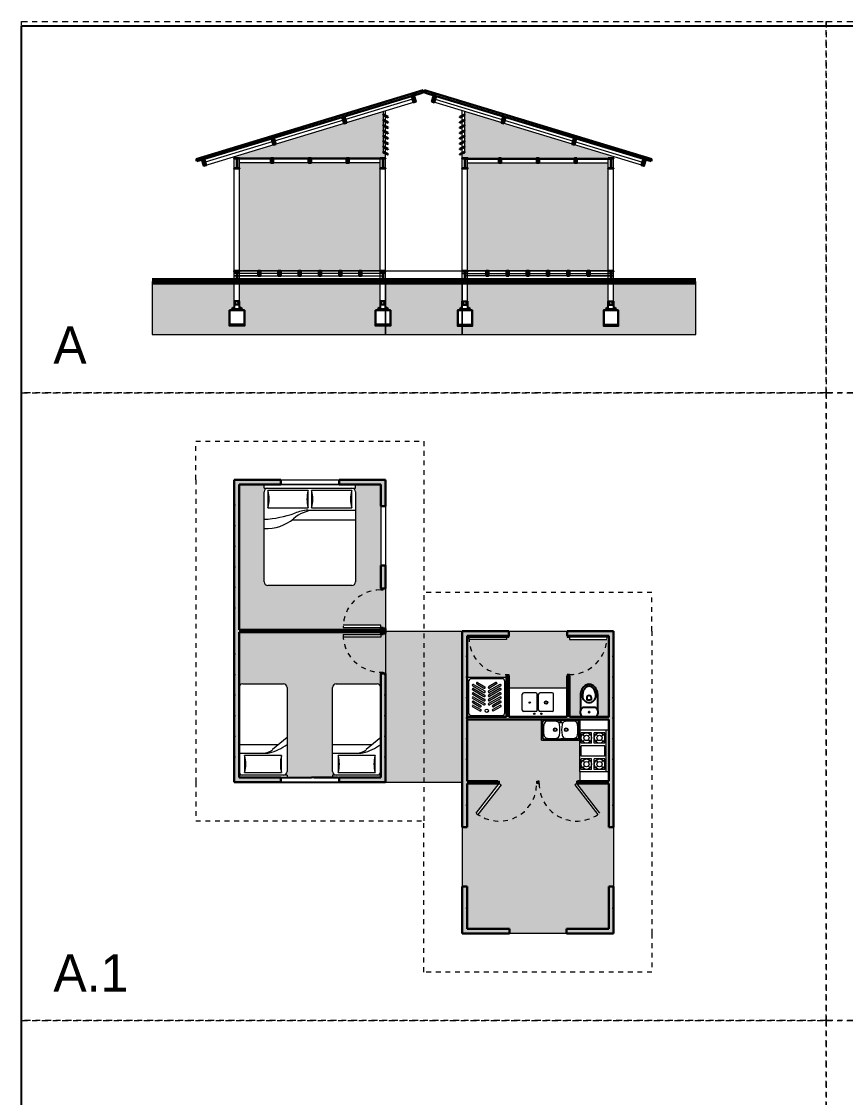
# Model space of a CAD drawing. Header units: millimetres. Extents: x 0 to 77.1, y -22.3 to 58.9.
# Drawn here: x 0.04 to 17.21, y 36.46 to 58.86 of the extents above; entities that cross this region are included whole.
import ezdxf

# ---------------------------------------------------------------- set-up
doc = ezdxf.new("R2010")
doc.units = ezdxf.units.MM
for name, pattern in [('CENTER', [50, 31.25, -6.25, 6.25, -6.25]), ('DASHDOT', [1, 0.5, -0.25, 0, -0.25]), ('HIDDEN4', [2.34375, 1.5625, -0.78125])]:
    doc.linetypes.add(name, pattern=pattern)
doc.layers.add('0 1 Sombreado', color=7, linetype='Continuous', lineweight=5, true_color=0xd6d6d6)
for name, color, linetype, lineweight in [('0.1normal', 7, 'Continuous', 15), ('01 Moviliario', 251, 'Continuous', 15), ('01 TERRENO', 7, 'Continuous', 140), ('01gorda', 7, 'Continuous', 30), ('01gris', 252, 'Continuous', 9), ('BIB', 7, 'Continuous', 9)]:
    doc.layers.add(name, color=color, linetype=linetype, lineweight=lineweight)

# ---------------------------------------------------------------- blocks, each defined once
blk = doc.blocks.new('SAPLS515')
for p, q in [((-0.628, 0.621), (-0.412, 0.496)), ((-0.565, 0.63), (-0.427, 0.55)), ((-0.55, 0.656), (-0.412, 0.576)), ((-0.2, 0.656), (-0.338, 0.576)), ((-0.122, 0.621), (-0.338, 0.496)), ((-0.185, 0.63), (-0.323, 0.55)), ((-0.643, 0.595), (-0.427, 0.47)), ((-0.643, 0.515), (-0.427, 0.39)), ((-0.643, 0.435), (-0.427, 0.31)), ((-0.628, 0.541), (-0.412, 0.416)), ((-0.628, 0.461), (-0.412, 0.336)), ((-0.122, 0.541), (-0.338, 0.416)), ((-0.122, 0.461), (-0.338, 0.336)), ((-0.107, 0.595), (-0.323, 0.47)), ((-0.107, 0.515), (-0.323, 0.39)), ((-0.107, 0.435), (-0.323, 0.31)), ((-0.643, 0.355), (-0.427, 0.23)), ((-0.643, 0.275), (-0.505, 0.195)), ((-0.628, 0.381), (-0.412, 0.256)), ((-0.628, 0.301), (-0.49, 0.221)), ((-0.628, 0.221), (-0.49, 0.141)), ((-0.122, 0.381), (-0.338, 0.256)), ((-0.107, 0.355), (-0.323, 0.23)), ((-0.122, 0.301), (-0.26, 0.221)), ((-0.122, 0.221), (-0.26, 0.141)), ((-0.107, 0.275), (-0.245, 0.195)), ((-0.643, 0.195), (-0.505, 0.115)), ((-0.107, 0.195), (-0.245, 0.115))]:
    blk.add_line(p, q)
blk.add_lwpolyline([(0, 0.76), (0, 0), (-0.75, 0), (-0.75, 0.76), (0, 0.76)], close=True)
blk.add_lwpolyline([(-0.03, 0.68, 0.414214), (-0.08, 0.73), (-0.67, 0.73, 0.414214), (-0.72, 0.68), (-0.72, 0.08, 0.414214), (-0.67, 0.03), (-0.08, 0.03, 0.414214), (-0.03, 0.08)], format="xyb", close=True)
blk.add_circle((-0.375, 0.118), 0.0325)
for centre, start, end in [((-0.636, 0.608), 60, 240), ((-0.558, 0.643), 60, 240), ((-0.192, 0.643), 300, 120), ((-0.114, 0.608), 300, 120), ((-0.636, 0.528), 60, 240), ((-0.636, 0.448), 60, 240), ((-0.419, 0.563), 240, 60), ((-0.419, 0.483), 240, 60), ((-0.419, 0.403), 240, 60), ((-0.331, 0.563), 120, 300), ((-0.331, 0.483), 120, 300), ((-0.331, 0.403), 120, 300), ((-0.114, 0.528), 300, 120), ((-0.114, 0.448), 300, 120), ((-0.636, 0.368), 60, 240), ((-0.636, 0.288), 60, 240), ((-0.636, 0.208), 60, 240), ((-0.497, 0.208), 240, 60), ((-0.419, 0.323), 240, 60), ((-0.419, 0.243), 240, 60), ((-0.331, 0.323), 120, 300), ((-0.331, 0.243), 120, 300), ((-0.253, 0.208), 120, 300), ((-0.114, 0.368), 300, 120), ((-0.114, 0.288), 300, 120), ((-0.114, 0.208), 300, 120), ((-0.497, 0.128), 240, 60), ((-0.253, 0.128), 120, 300)]:
    blk.add_arc(centre, 0.015, start, end)
blk = doc.blocks.new('MHPLS011')
at = {"linetype": 'ByBlock'}
for p, q in [((-1.95, 0.076), (-1.95, 0.924)), ((-1.874, 1), (-0.127, 1)), ((-0.835, 1), (-0.58, 0.697)), ((-0.051, 1), (-0.051, 0)), ((-0.051, 1), (0, 1)), ((0, 1), (0, 0)), ((-0.686, 0), (-0.686, 0.822)), ((-0.457, 0.886), (-0.457, 0.114)), ((-0.102, 0.886), (-0.457, 0.886)), ((-0.102, 0.114), (-0.102, 0.886)), ((-0.508, 0), (-0.508, 0.561)), ((-0.127, 0), (-1.874, 0)), ((-0.457, 0.114), (-0.102, 0.114)), ((-0.051, 0), (0, 0))]:
    blk.add_line(p, q, dxfattribs=at)
for centre, radius, start, end in [((-1.874, 0.924), 0.0762, 90, 180), ((-1.522, 0.392), 1.034, 13.3928, 36.0202), ((-0.127, 0.924), 0.0762, 0, 90), ((-0.813, 0.501), 0.305, 0, 40.1059), ((-0.279, 1.495), 0.635, 253.7398, 286.2602), ((-0.813, 0.561), 0.305, 0, 13.3928), ((-1.874, 0.076), 0.0762, 180, 270), ((-0.279, -0.495), 0.635, 73.7398, 106.2602), ((-0.127, 0.076), 0.0762, 270, 0)]:
    blk.add_arc(centre, radius, start, end, dxfattribs=at)
blk = doc.blocks.new('MHPLS012')
at = {"linetype": 'ByBlock'}
for p, q in [((-2.024, 0.95), (-0.152, 0.95)), ((-0.076, 0.95), (-0.076, -0.95)), ((-0.076, 0.95), (0, 0.95)), ((0, 0.95), (0, -0.95)), ((-2.1, -0.874), (-2.1, 0.874)), ((-0.483, 0.874), (-0.483, 0.036)), ((-0.127, 0.874), (-0.483, 0.874)), ((-0.127, 0.036), (-0.127, 0.874)), ((-0.737, 0.366), (-0.737, -0.95)), ((-0.533, 0.041), (-0.533, -0.95)), ((-0.483, 0.036), (-0.127, 0.036)), ((-0.483, -0.036), (-0.483, -0.874)), ((-0.127, -0.036), (-0.483, -0.036)), ((-0.127, -0.874), (-0.127, -0.036)), ((-0.483, -0.874), (-0.127, -0.874)), ((-0.152, -0.95), (-2.024, -0.95)), ((-0.076, -0.95), (0, -0.95))]:
    blk.add_line(p, q, dxfattribs=at)
for centre, radius, start, end in [((-2.024, 0.874), 0.0762, 90, 180), ((-0.019, 0.912), 0.898, 177.5673, 219.5461), ((1.615, 1.088), 2.343, 183.3665, 199.2534), ((-0.152, 0.874), 0.0762, 0, 90), ((-0.305, 1.483), 0.635, 253.7398, 286.2602), ((-1.227, -0.125), 0.694, 3.1663, 42.0658), ((-1.458, -0.029), 0.927, 4.2918, 21.7676), ((-0.305, -0.574), 0.635, 73.7398, 106.2602), ((-0.305, 0.574), 0.635, 253.7398, 286.2602), ((-2.024, -0.874), 0.0762, 180, 270), ((-0.305, -1.483), 0.635, 73.7398, 106.2602), ((-0.152, -0.874), 0.0762, 270, 0)]:
    blk.add_arc(centre, radius, start, end, dxfattribs=at)
blk = doc.blocks.new('50M10VO')
at = {"linetype": 'CENTER'}
for p, q in [((-14, 0), (14, 0)), ((0, -14), (0, 13))]:
    blk.add_line(p, q, dxfattribs=at)
blk.add_lwpolyline([(0, 10), (-8, 5), (-8, -5), (0, -10), (8, -5), (8, 5)], close=True)
for radius in [10.6, 9.8, 8.49, 5, 4.03]:
    blk.add_circle((0, 0), radius)
blk = doc.blocks.new('Muko02pl')
at = {"color": 0, "linetype": 'ByBlock'}
for p, q in [((0.436, 0), (-0.436, 0)), ((-0.436, 0), (-0.436, -0.6)), ((0.436, 0), (0.436, -0.6)), ((0.436, -0.055), (-0.436, -0.055)), ((-0.164, -0.082), (-0.382, -0.082)), ((-0.382, -0.082), (-0.382, -0.3)), ((-0.35, -0.114), (-0.311, -0.152)), ((-0.196, -0.114), (-0.234, -0.152)), ((-0.164, -0.082), (-0.164, -0.3)), ((0.109, -0.082), (-0.109, -0.082)), ((-0.109, -0.082), (-0.109, -0.573)), ((0.109, -0.082), (0.109, -0.573)), ((0.164, -0.082), (0.164, -0.3)), ((0.382, -0.082), (0.164, -0.082)), ((0.196, -0.114), (0.234, -0.152)), ((0.35, -0.114), (0.311, -0.152)), ((0.382, -0.082), (0.382, -0.3)), ((-0.164, -0.3), (-0.382, -0.3)), ((-0.382, -0.355), (-0.382, -0.573)), ((-0.164, -0.355), (-0.382, -0.355)), ((-0.311, -0.229), (-0.35, -0.268)), ((-0.35, -0.386), (-0.311, -0.425)), ((-0.234, -0.229), (-0.196, -0.268)), ((-0.196, -0.386), (-0.234, -0.425)), ((-0.164, -0.355), (-0.164, -0.573)), ((0.382, -0.3), (0.164, -0.3)), ((0.164, -0.355), (0.164, -0.573)), ((0.382, -0.355), (0.164, -0.355)), ((0.234, -0.229), (0.196, -0.268)), ((0.196, -0.386), (0.234, -0.425)), ((0.311, -0.229), (0.35, -0.268)), ((0.35, -0.386), (0.311, -0.425)), ((0.382, -0.355), (0.382, -0.573)), ((0.436, -0.6), (-0.436, -0.6)), ((-0.164, -0.573), (-0.382, -0.573)), ((-0.311, -0.502), (-0.35, -0.541)), ((-0.234, -0.502), (-0.196, -0.541)), ((0.109, -0.573), (-0.109, -0.573)), ((0.382, -0.573), (0.164, -0.573)), ((0.234, -0.502), (0.196, -0.541)), ((0.311, -0.502), (0.35, -0.541))]:
    blk.add_line(p, q, dxfattribs=at)
for centre, radius in [((-0.273, -0.191), 0.109), ((-0.273, -0.191), 0.0545), ((0.273, -0.191), 0.109), ((0.273, -0.191), 0.0545), ((-0.273, -0.464), 0.109), ((-0.273, -0.464), 0.0545), ((0.273, -0.464), 0.109), ((0.273, -0.464), 0.0545)]:
    blk.add_circle(centre, radius, dxfattribs=at)
blk = doc.blocks.new('bacha1')
for p, q in [((712.049, 1579.851), (712.849, 1579.851)), ((712.049, 1579.416), (712.049, 1579.851)), ((712.066, 1579.634), (712.066, 1579.794)), ((712.076, 1579.634), (712.076, 1579.794)), ((712.106, 1579.834), (712.449, 1579.834)), ((712.106, 1579.824), (712.449, 1579.824)), ((712.792, 1579.834), (712.449, 1579.834)), ((712.792, 1579.824), (712.449, 1579.824)), ((712.822, 1579.634), (712.822, 1579.794)), ((712.832, 1579.634), (712.832, 1579.794)), ((712.849, 1579.851), (712.849, 1579.416)), ((712.066, 1579.634), (712.066, 1579.473)), ((712.076, 1579.634), (712.076, 1579.473)), ((712.822, 1579.634), (712.822, 1579.473)), ((712.832, 1579.634), (712.832, 1579.473)), ((712.049, 1579.416), (712.849, 1579.416)), ((712.106, 1579.443), (712.449, 1579.443)), ((712.106, 1579.433), (712.449, 1579.433)), ((712.792, 1579.443), (712.449, 1579.443)), ((712.792, 1579.433), (712.449, 1579.433))]:
    blk.add_line(p, q)
for centre, radius in [((712.449, 1579.792), 0.0175), ((712.335, 1579.634), 0.038), ((712.335, 1579.634), 0.0275), ((712.563, 1579.634), 0.038), ((712.563, 1579.634), 0.0275)]:
    blk.add_circle(centre, radius)
for centre, radius, start, end in [((712.106, 1579.794), 0.04, 90, 180), ((712.106, 1579.794), 0.03, 90, 180), ((712.174, 1579.736), 0.075, 97.2543, 171.3003), ((712.259, 1579.066), 0.75, 90, 97.2543), ((712.259, 1579.066), 0.75, 82.3964, 90), ((712.348, 1579.735), 0.075, 8.654, 82.3964), ((712.55, 1579.735), 0.075, 97.6036, 171.346), ((712.639, 1579.066), 0.75, 90, 97.6036), ((712.639, 1579.066), 0.75, 82.7457, 90), ((712.724, 1579.736), 0.075, 8.6997, 82.7457), ((712.792, 1579.794), 0.04, 0, 90), ((712.792, 1579.794), 0.03, 0, 90), ((712.841, 1579.634), 0.75, 171.3003, 188.6997), ((711.681, 1579.634), 0.75, 351.346, 8.654), ((713.217, 1579.634), 0.75, 171.346, 188.654), ((712.057, 1579.634), 0.75, 351.3003, 8.6997), ((712.106, 1579.473), 0.04, 180, 270), ((712.106, 1579.473), 0.03, 180, 270), ((712.174, 1579.532), 0.075, 188.6997, 262.7457), ((712.259, 1580.201), 0.75, 262.7457, 270), ((712.259, 1580.201), 0.75, 270, 277.6036), ((712.348, 1579.532), 0.075, 277.6036, 351.346), ((712.55, 1579.532), 0.075, 188.654, 262.3964), ((712.639, 1580.201), 0.75, 262.3964, 270), ((712.639, 1580.201), 0.75, 270, 277.2543), ((712.724, 1579.532), 0.075, 277.2543, 351.3003), ((712.792, 1579.473), 0.03, 270, 0), ((712.792, 1579.473), 0.04, 270, 0)]:
    blk.add_arc(centre, radius, start, end)
blk = doc.blocks.new('ISS-I-23')
for points in [[(-0.12, -0.195, 0.039865), (0.11, -0.196, 0.119667), (0.139, -0.189, 0.104889), (0.166, -0.167, 0.089081), (0.182, -0.136, 0.080417), (0.189, -0.098, 0.080417), (0.182, -0.06, 0.089081), (0.166, -0.029, 0.104889), (0.139, -0.007, 0.119667), (0.11, 0), (-0.11, 0, 0.119667), (-0.139, -0.007, 0.104889), (-0.166, -0.029, 0.089081), (-0.182, -0.06, 0.080417), (-0.189, -0.098, 0.080417), (-0.182, -0.136, 0.089081), (-0.166, -0.167, 0.104889), (-0.139, -0.189, 0.119667), (-0.11, -0.196)], [(-0.18, -0.143), (-0.18, -0.437, 0.00435), (-0.18, -0.442, 0.076078), (-0.166, -0.536, 0.08622), (-0.127, -0.61, 0.105939), (-0.066, -0.663, 0.125873), (0, -0.68, 0.125873), (0.066, -0.663, 0.105939), (0.127, -0.61, 0.08622), (0.166, -0.536, 0.076078), (0.18, -0.442, 0.00435), (0.18, -0.437), (0.18, -0.143)], [(0.14, -0.437, 0.10073), (0.129, -0.385, 0.099391), (0.099, -0.341, 0.097553), (0.054, -0.311, 0.096293), (0, -0.301, 0.096293), (-0.054, -0.311, 0.097553), (-0.099, -0.341, 0.099391), (-0.129, -0.385, 0.10073), (-0.14, -0.437, 0.10073)], [(-0.14, -0.437, 0.00435), (-0.14, -0.442, 0.076078), (-0.128, -0.524, 0.08622), (-0.095, -0.586, 0.105939), (-0.047, -0.628, 0.125873), (0, -0.64, 0.125873)], [(0, -0.64, 0.125873), (0.047, -0.628, 0.105939), (0.095, -0.586, 0.08622), (0.128, -0.524, 0.076078), (0.14, -0.442, 0.00435), (0.14, -0.437, 0.00435)]]:
    blk.add_lwpolyline(points, format="xyb")
blk.add_lwpolyline([(0.05, -0.396), (0.05, -0.363, 0.131931), (-0.05, -0.363), (-0.05, -0.396, 1)], format="xyb", close=True)
blk.add_circle((0, -0.1), 0.0127)

msp = doc.modelspace()

# ---------------------------------------------------------------- hatches: boundary and pattern name
at = {"layer": '0 1 Sombreado', "true_color": 0xebebeb}
h = msp.add_hatch(color=7, dxfattribs=at)
h.dxf.hatch_style = 1
h.paths.add_polyline_path([(7.577, 56.985), (7.577, 56.134), (7.625, 56.111), (7.625, 56.017), (4.475, 56.017), (4.475, 56.046)])
h = msp.add_hatch(color=7, dxfattribs=at)
h.dxf.hatch_style = 1
h.paths.add_polyline_path([(9.274, 56.985), (9.274, 56.134), (9.225, 56.111), (9.225, 56.017), (12.375, 56.017), (12.375, 56.046)])
h = msp.add_hatch(color=7, dxfattribs=at)
h.dxf.hatch_style = 1
h.paths.add_polyline_path([(4.584, 55.917), (7.517, 55.917), (7.517, 53.667), (4.584, 53.667)])
h = msp.add_hatch(color=7, dxfattribs=at)
h.dxf.hatch_style = 1
h.paths.add_polyline_path([(12.267, 55.917), (9.334, 55.917), (9.334, 53.667), (12.267, 53.667)])
at = {"layer": '0 1 Sombreado', "true_color": 0x939598}
h = msp.add_hatch(color=252, dxfattribs=at)
h.dxf.hatch_style = 1
h.paths.add_polyline_path([(7.414, 52.853), (7.46, 52.853), (7.466, 52.862), (7.466, 52.887), (7.517, 52.922), (7.517, 53.038), (7.517, 53.448), (4.584, 53.448), (4.584, 52.922), (4.635, 52.887), (4.635, 52.862), (4.641, 52.853), (4.687, 52.853), (4.687, 52.524), (4.373, 52.524), (4.373, 52.853), (4.419, 52.853), (4.425, 52.862), (4.425, 52.887), (4.475, 52.922), (4.475, 53.038), (4.475, 53.448), (2.763, 53.448), (2.763, 52.345), (7.625, 52.345), (7.625, 52.524), (7.414, 52.524)])
at = {"layer": '0 1 Sombreado', "true_color": 0x58ba48}
h = msp.add_hatch(color=85, dxfattribs=at)
h.dxf.hatch_style = 1
h.paths.add_polyline_path([(9.175, 52.862), (9.175, 52.887), (9.225, 52.922), (9.225, 53.448), (7.625, 53.448), (7.625, 52.922), (7.676, 52.887), (7.676, 52.862), (7.682, 52.853), (7.728, 52.853), (7.728, 52.524), (7.625, 52.524), (7.625, 52.345), (9.225, 52.345), (9.225, 52.524), (9.123, 52.524), (9.123, 52.853), (9.169, 52.853)])
at = {"layer": '0 1 Sombreado', "true_color": 0x939598}
h = msp.add_hatch(color=252, dxfattribs=at)
h.dxf.hatch_style = 1
h.paths.add_polyline_path([(14.088, 53.448), (12.375, 53.448), (12.375, 52.922), (12.426, 52.887), (12.426, 52.862), (12.432, 52.853), (12.471, 52.853), (12.478, 52.853), (12.478, 52.524), (12.164, 52.524), (12.164, 52.853), (12.21, 52.853), (12.216, 52.862), (12.216, 52.887), (12.267, 52.922), (12.267, 53.038), (12.267, 53.448), (9.334, 53.448), (9.334, 52.922), (9.385, 52.887), (9.385, 52.862), (9.391, 52.853), (9.43, 52.853), (9.437, 52.853), (9.437, 52.524), (9.225, 52.524), (9.225, 52.345), (14.088, 52.345)])
h = msp.add_hatch(color=252, dxfattribs=at)
h.dxf.hatch_style = 1
h.paths.add_polyline_path([(6.658, 43.12), (7.525, 43.12), (7.525, 45.288), (7.625, 45.288), (7.625, 43.02), (6.658, 43.02)])
h.paths.add_polyline_path([(4.575, 49.22), (5.443, 49.22), (5.443, 49.32), (4.575, 49.32), (4.475, 49.32), (4.475, 43.02), (5.443, 43.02), (5.443, 43.12), (4.575, 43.12), (4.575, 46.145), (7.525, 46.145), (7.525, 46.195), (6.658, 46.195), (4.575, 46.195)])
h = msp.add_hatch(color=252, dxfattribs=at)
h.dxf.hatch_style = 1
h.paths.add_polyline_path([(7.525, 48.767), (7.625, 48.767), (7.625, 49.32), (6.658, 49.32), (6.658, 49.32), (6.658, 49.292), (6.658, 49.22), (7.525, 49.22)])
h.paths.add_polyline_path([(7.625, 47.531), (7.525, 47.531), (7.525, 47.053), (7.625, 47.053)])
at = {"layer": '0 1 Sombreado', "true_color": 0xebebeb}
h = msp.add_hatch(color=7, dxfattribs=at)
h.dxf.hatch_style = 1
h.paths.add_polyline_path([(7.525, 47.028), (7.525, 47.053), (7.525, 49.22), (7, 49.22), (7, 49.144), (6.924, 49.144, -0.414214), (7, 49.068), (7, 47.197, -0.414214), (6.924, 47.12), (5.177, 47.12, -0.414214), (5.1, 47.197), (5.1, 49.068, -0.414214), (5.177, 49.144), (5.1, 49.144), (5.1, 49.22), (4.575, 49.22), (4.575, 46.195), (7.525, 46.195), (7.525, 46.22), (7.525, 46.245), (6.743, 46.245, -0.414214)])
h = msp.add_hatch(color=7, dxfattribs=at)
h.dxf.hatch_style = 1
h.paths.add_polyline_path([(7.625, 47.053), (7.575, 47.053), (7.575, 47.028), (7.525, 47.028, 0.395599), (6.745, 46.295), (7.525, 46.295), (7.525, 46.245), (7.575, 46.245), (7.575, 46.22), (7.625, 46.22)])
at = {"layer": '0 1 Sombreado', "true_color": 0x58ba48}
h = msp.add_hatch(color=85, dxfattribs=at)
h.dxf.hatch_style = 1
h.paths.add_polyline_path([(8.425, 46.17), (7.625, 46.17), (7.625, 45.288), (7.625, 43.12), (7.625, 43.02), (8.425, 43.02)])
h = msp.add_hatch(color=85, dxfattribs=at)
h.dxf.hatch_style = 1
h.paths.add_polyline_path([(9.225, 46.17), (8.425, 46.17), (8.425, 43.02), (9.225, 43.02)])
at = {"layer": '0 1 Sombreado', "true_color": 0x939598}
h = msp.add_hatch(color=252, dxfattribs=at)
h.dxf.hatch_style = 1
h.paths.add_polyline_path([(12.375, 46.17), (11.408, 46.17), (11.408, 46.07), (11.458, 46.07), (12.275, 46.07), (12.275, 44.381), (11.741, 44.381), (11.458, 44.381), (11.458, 45.238), (11.408, 45.238), (11.408, 44.381), (10.193, 44.381), (10.193, 45.238), (10.143, 45.238), (10.143, 44.381), (9.325, 44.381), (9.325, 46.07), (10.193, 46.07), (10.193, 46.17), (9.225, 46.17), (9.225, 42.088), (9.325, 42.088), (9.325, 42.138), (9.325, 42.97), (9.325, 42.995), (9.968, 42.995), (9.968, 43.045), (9.325, 43.045), (9.325, 44.331), (12.275, 44.331), (12.275, 43.07), (12.275, 43.045), (11.683, 43.045), (11.633, 43.045), (11.633, 42.995), (12.275, 42.995), (12.275, 42.088), (12.375, 42.088), (12.375, 42.138), (12.375, 42.97)])
at = {"layer": '0 1 Sombreado', "true_color": 0xebebeb}
h = msp.add_hatch(color=7, dxfattribs=at)
h.dxf.hatch_style = 1
h.paths.add_polyline_path([(12.238, 45.995), (11.458, 45.995), (11.458, 46.045), (11.408, 46.045), (11.408, 46.07), (11.408, 46.17), (10.193, 46.17), (10.193, 46.07), (10.193, 46.045), (10.143, 46.045), (10.143, 45.995), (9.363, 45.995, 0.395599), (10.143, 45.263), (10.193, 45.263), (10.193, 45.238), (10.193, 44.981), (11.408, 44.981), (11.408, 45.238), (11.408, 45.263), (11.458, 45.263, 0.395599)])
h = msp.add_hatch(color=7, dxfattribs=at)
h.dxf.hatch_style = 1
h.paths.add_polyline_path([(7.525, 45.288), (7.525, 45.313, -0.414214), (6.743, 46.095), (7.525, 46.095), (7.525, 46.12), (7.525, 46.145), (4.575, 46.145), (4.575, 44.994, -0.414214), (4.652, 45.07), (5.499, 45.07, -0.414214), (5.575, 44.994), (5.575, 43.247, -0.414214), (5.499, 43.171), (5.575, 43.171), (5.575, 43.12), (6.525, 43.12), (6.525, 43.171), (6.602, 43.171, -0.414214), (6.525, 43.247), (6.525, 44.994, -0.414214), (6.602, 45.07), (7.449, 45.07, -0.414214), (7.525, 44.994)])
h = msp.add_hatch(color=7, dxfattribs=at)
h.dxf.hatch_style = 1
h.paths.add_polyline_path([(7.625, 46.12), (7.575, 46.12), (7.575, 46.095), (7.525, 46.095), (7.525, 46.045), (6.745, 46.045, 0.395599), (7.525, 45.313), (7.575, 45.313), (7.575, 45.288), (7.625, 45.288)])
h = msp.add_hatch(color=7, dxfattribs=at)
h.dxf.hatch_style = 1
h.paths.add_polyline_path([(9.361, 46.045), (10.143, 46.045), (10.143, 46.07), (9.325, 46.07), (9.325, 45.21), (10.143, 45.21), (10.143, 45.238), (10.143, 45.263, -0.414214)])
h = msp.add_hatch(color=7, dxfattribs=at)
h.dxf.hatch_style = 1
h.paths.add_polyline_path([(12.275, 46.07), (11.458, 46.07), (11.458, 46.045), (12.24, 46.045, -0.414214), (11.458, 45.263), (11.458, 45.238), (11.458, 44.381), (11.757, 44.381, -0.119667), (11.727, 44.388, -0.104889), (11.701, 44.41, -0.089081), (11.684, 44.441, -0.080417), (11.678, 44.479, -0.094775), (11.687, 44.524), (11.687, 44.818, -0.00435), (11.686, 44.823, -0.076078), (11.701, 44.917, -0.08622), (11.739, 44.991, -0.105939), (11.8, 45.044, -0.125873), (11.867, 45.061, -0.125873), (11.933, 45.044, -0.105939), (11.994, 44.991, -0.08622), (12.032, 44.917, -0.080454), (12.047, 44.818), (12.047, 44.524, -0.094778), (12.055, 44.479, -0.080417), (12.049, 44.441, -0.089081), (12.032, 44.41, -0.104889), (12.006, 44.388, -0.119667), (11.977, 44.381), (12.275, 44.381)])
h = msp.add_hatch(color=7, dxfattribs=at)
h.dxf.hatch_style = 1
h.paths.add_polyline_path([(11.675, 43.896), (10.875, 43.896), (10.875, 44.331), (9.325, 44.331), (9.325, 43.07), (9.325, 43.045), (9.968, 43.045), (9.993, 43.045), (9.993, 42.995), (10.033, 42.965), (9.552, 42.349, 0.60283), (10.775, 42.995), (10.775, 43.045), (10.8, 43.045), (10.825, 43.045), (10.825, 42.995, 0.60283), (12.049, 42.349), (11.568, 42.965), (11.608, 42.995), (11.608, 43.045), (11.633, 43.045), (11.675, 43.045), (11.675, 43.235)])
h = msp.add_hatch(color=7, dxfattribs=at)
h.dxf.hatch_style = 1
h.paths.add_polyline_path([(12.375, 42.088), (12.275, 42.088), (12.275, 42.138), (12.275, 42.995), (11.633, 42.995), (11.633, 42.995), (11.608, 42.995), (12.089, 42.379, -0.624849), (10.825, 42.995), (10.8, 42.995), (10.775, 42.995, -0.624849), (9.512, 42.379), (9.993, 42.995), (9.968, 42.995), (9.325, 42.995), (9.325, 42.088), (9.225, 42.088), (9.225, 40.852), (9.325, 40.852), (9.325, 40.802), (9.325, 39.97), (10.208, 39.97), (10.208, 39.87), (11.393, 39.87), (11.393, 39.97), (12.275, 39.97), (12.275, 40.852), (12.375, 40.852)])
at = {"layer": '0 1 Sombreado', "true_color": 0x939598}
h = msp.add_hatch(color=252, dxfattribs=at)
h.dxf.hatch_style = 1
h.paths.add_polyline_path([(10.208, 39.97), (9.325, 39.97), (9.325, 40.852), (9.225, 40.852), (9.225, 40.802), (9.225, 39.87), (10.208, 39.87)])
h = msp.add_hatch(color=252, dxfattribs=at)
h.dxf.hatch_style = 1
h.paths.add_polyline_path([(12.375, 40.852), (12.275, 40.852), (12.275, 39.97), (11.393, 39.97), (11.393, 39.87), (12.375, 39.87)])

# ---------------------------------------------------------------- linework, layer by layer
for p, q in [((4.584, 53.448), (4.475, 53.448)), ((12.267, 53.448), (12.375, 53.448)), ((4.475, 52.922), (4.425, 52.887)), ((4.425, 52.887), (4.425, 52.862)), ((4.584, 52.872), (4.425, 52.872)), ((4.425, 52.872), (4.635, 52.872)), ((4.475, 53.038), (4.475, 52.872)), ((4.584, 53.038), (4.475, 53.038)), ((4.584, 52.963), (4.475, 52.963)), ((4.584, 52.872), (4.584, 53.038)), ((4.585, 52.922), (4.635, 52.887)), ((4.635, 52.887), (4.635, 52.862)), ((7.517, 52.922), (7.466, 52.887)), ((7.466, 52.887), (7.466, 52.862)), ((7.625, 52.872), (7.466, 52.872)), ((7.466, 52.872), (7.676, 52.872)), ((7.517, 53.038), (7.517, 52.872)), ((7.625, 53.038), (7.517, 53.038)), ((7.625, 52.963), (7.517, 52.963)), ((7.625, 52.872), (7.625, 53.038)), ((7.626, 52.922), (7.676, 52.887)), ((7.676, 52.887), (7.676, 52.862)), ((9.225, 52.922), (9.175, 52.887)), ((9.175, 52.887), (9.175, 52.862)), ((9.385, 52.872), (9.175, 52.872)), ((9.225, 52.872), (9.225, 53.038)), ((9.225, 53.038), (9.334, 53.038)), ((9.225, 52.963), (9.334, 52.963)), ((9.225, 52.872), (9.385, 52.872)), ((9.334, 53.038), (9.334, 52.872)), ((9.334, 52.922), (9.385, 52.887)), ((9.385, 52.887), (9.385, 52.862)), ((12.266, 52.922), (12.216, 52.887)), ((12.216, 52.887), (12.216, 52.862)), ((12.426, 52.872), (12.216, 52.872)), ((12.267, 52.872), (12.267, 53.038)), ((12.267, 53.038), (12.375, 53.038)), ((12.267, 52.963), (12.375, 52.963)), ((12.267, 52.872), (12.426, 52.872)), ((12.375, 53.038), (12.375, 52.872)), ((12.375, 52.922), (12.426, 52.887)), ((12.426, 52.887), (12.426, 52.862)), ((4.419, 52.853), (4.38, 52.853)), ((4.38, 52.853), (4.68, 52.853)), ((4.425, 52.862), (4.419, 52.853)), ((4.425, 52.867), (4.635, 52.867)), ((4.425, 52.862), (4.635, 52.862)), ((4.425, 52.853), (4.635, 52.853)), ((4.635, 52.862), (4.641, 52.853)), ((7.46, 52.853), (7.421, 52.853)), ((7.421, 52.853), (7.721, 52.853)), ((7.466, 52.862), (7.46, 52.853)), ((7.466, 52.867), (7.676, 52.867)), ((7.466, 52.862), (7.676, 52.862)), ((7.466, 52.853), (7.676, 52.853)), ((7.676, 52.862), (7.682, 52.853)), ((9.43, 52.853), (9.13, 52.853)), ((9.175, 52.862), (9.169, 52.853)), ((9.385, 52.867), (9.175, 52.867)), ((9.385, 52.862), (9.175, 52.862)), ((9.385, 52.853), (9.175, 52.853)), ((9.385, 52.862), (9.391, 52.853)), ((9.391, 52.853), (9.43, 52.853)), ((12.471, 52.853), (12.171, 52.853)), ((12.216, 52.862), (12.21, 52.853)), ((12.426, 52.867), (12.216, 52.867)), ((12.426, 52.862), (12.216, 52.862)), ((12.426, 52.853), (12.216, 52.853)), ((12.426, 52.862), (12.432, 52.853)), ((12.432, 52.853), (12.471, 52.853)), ((4.373, 52.55), (4.38, 52.55)), ((4.687, 52.55), (4.373, 52.55)), ((4.687, 52.524), (4.373, 52.524)), ((4.68, 52.55), (4.687, 52.55)), ((7.414, 52.55), (7.421, 52.55)), ((7.728, 52.55), (7.414, 52.55)), ((7.728, 52.524), (7.414, 52.524)), ((7.721, 52.55), (7.728, 52.55)), ((9.13, 52.55), (9.123, 52.55)), ((9.123, 52.55), (9.436, 52.55)), ((9.123, 52.524), (9.436, 52.524)), ((9.436, 52.55), (9.43, 52.55)), ((12.171, 52.55), (12.164, 52.55)), ((12.164, 52.55), (12.478, 52.55)), ((12.164, 52.524), (12.478, 52.524)), ((12.478, 52.55), (12.471, 52.55)), ((6.658, 49.32), (6.658, 49.32)), ((6.658, 49.32), (6.658, 49.292)), ((11.2, 44.381), (10.4, 44.381)), ((5.443, 43.12), (6.083, 43.12)), ((6.638, 43.12), (6.083, 43.12))]:
    msp.add_line(p, q)
at = {"ltscale": 0.3}
for p, q in [((4.687, 52.853), (4.373, 52.853)), ((4.68, 52.853), (4.687, 52.853)), ((7.728, 52.853), (7.414, 52.853)), ((7.721, 52.853), (7.728, 52.853)), ((9.13, 52.853), (9.123, 52.853)), ((9.123, 52.853), (9.437, 52.853)), ((12.171, 52.853), (12.164, 52.853)), ((12.164, 52.853), (12.478, 52.853))]:
    msp.add_line(p, q, dxfattribs=at)
at = {"color": 9}
msp.add_line((6.137, 43.119), (6.632, 43.119), dxfattribs=at)
for points in [[(0.043, 58.77), (77.091, 58.77), (77.091, 0.972), (0.043, 0.972)], [(4.38, 52.853), (4.68, 52.853), (4.68, 52.55), (4.38, 52.55)], [(7.421, 52.853), (7.721, 52.853), (7.721, 52.55), (7.421, 52.55)], [(9.43, 52.853), (9.13, 52.853), (9.13, 52.55), (9.43, 52.55)], [(12.471, 52.853), (12.171, 52.853), (12.171, 52.55), (12.471, 52.55)]]:
    msp.add_lwpolyline(points, close=True)
for points in [[(4.687, 52.853), (4.687, 52.524), (4.373, 52.524), (4.373, 52.853)], [(7.728, 52.853), (7.728, 52.524), (7.414, 52.524), (7.414, 52.853)], [(9.123, 52.853), (9.123, 52.524), (9.437, 52.524), (9.437, 52.853)], [(12.164, 52.853), (12.164, 52.524), (12.478, 52.524), (12.478, 52.853)], [(5.443, 49.321), (5.443, 49.32), (5.443, 49.32)], [(5.443, 49.292), (5.443, 49.32)], [(6.658, 49.32), (6.658, 49.32), (6.658, 49.321)], [(5.443, 43.049), (5.443, 43.02), (6.658, 43.02), (6.658, 43.049)], [(5.443, 43.019), (5.443, 43.02), (6.658, 43.02), (6.658, 43.019)]]:
    msp.add_lwpolyline(points)
at = {"layer": '0.1normal'}
for p, q in [((3.842, 55.855), (8.259, 57.192)), ((8.191, 57.243), (3.87, 55.935)), ((13.009, 55.855), (8.592, 57.192)), ((8.66, 57.243), (12.981, 55.935)), ((7.577, 56.985), (7.577, 56.134)), ((7.625, 52.872), (7.625, 57)), ((9.225, 52.872), (9.225, 57)), ((9.274, 56.985), (9.274, 56.134)), ((6.813, 56.754), (6.812, 56.754)), ((10.038, 56.754), (10.039, 56.754)), ((4.475, 52.872), (4.475, 56.046)), ((7.625, 56.017), (4.475, 56.017)), ((7.625, 56.017), (4.475, 56.017)), ((7.625, 56.017), (4.475, 56.017)), ((7.625, 56.017), (4.475, 56.017)), ((4.584, 52.872), (4.584, 56.017)), ((7.517, 52.872), (7.517, 56.017)), ((9.225, 56.017), (12.375, 56.017)), ((9.225, 56.017), (12.375, 56.017)), ((9.225, 56.017), (12.375, 56.017)), ((9.225, 56.017), (12.375, 56.017)), ((9.334, 52.872), (9.334, 56.017)), ((12.267, 52.872), (12.267, 56.017)), ((12.375, 52.872), (12.375, 56.046)), ((3.842, 55.855), (3.802, 55.987)), ((7.567, 55.993), (4.534, 55.993)), ((7.567, 55.993), (4.534, 55.993)), ((7.517, 55.917), (4.584, 55.917)), ((9.284, 55.993), (12.317, 55.993)), ((9.284, 55.993), (12.317, 55.993)), ((9.334, 55.917), (12.267, 55.917)), ((13.009, 55.855), (13.049, 55.987)), ((7.625, 53.667), (4.475, 53.667)), ((4.475, 53.667), (7.625, 53.667)), ((7.625, 53.617), (4.475, 53.617)), ((4.972, 53.567), (4.475, 53.567)), ((4.475, 53.567), (7.567, 53.567)), ((7.625, 53.667), (9.225, 53.667)), ((9.225, 53.667), (12.375, 53.667)), ((12.375, 53.667), (9.225, 53.667)), ((9.225, 53.617), (12.375, 53.617)), ((12.375, 53.567), (9.284, 53.567)), ((11.879, 53.567), (12.375, 53.567)), ((4.475, 53.46), (7.625, 53.46)), ((4.475, 53.448), (7.625, 53.448)), ((12.375, 53.46), (9.225, 53.46)), ((12.375, 53.448), (9.225, 53.448)), ((4.475, 53.038), (4.584, 53.038)), ((4.475, 53.038), (4.584, 53.038)), ((7.517, 53.038), (7.625, 53.038)), ((7.517, 53.038), (7.625, 53.038)), ((9.334, 53.038), (9.225, 53.038)), ((9.334, 53.038), (9.225, 53.038)), ((12.375, 53.038), (12.267, 53.038)), ((12.375, 53.038), (12.267, 53.038)), ((5.443, 49.32), (6.658, 49.321)), ((5.443, 49.22), (6.658, 49.22)), ((7.525, 48.767), (7.525, 47.531)), ((7.625, 48.767), (7.625, 47.531)), ((7.625, 47.053), (7.625, 45.288)), ((7.525, 46.245), (7.575, 46.245)), ((7.625, 46.17), (9.225, 46.17)), ((10.193, 46.17), (11.408, 46.17)), ((7.525, 46.095), (7.575, 46.095)), ((10.143, 46.045), (10.193, 46.045)), ((11.458, 46.045), (11.408, 46.045)), ((12.275, 44.381), (12.275, 46.07)), ((10.193, 44.381), (11.408, 44.381)), ((12.275, 43.07), (12.275, 44.331)), ((5.443, 43.12), (6.658, 43.12)), ((7.625, 43.02), (9.225, 43.02)), ((9.993, 42.995), (9.993, 43.045)), ((11.608, 42.995), (11.608, 43.045)), ((9.225, 42.088), (9.225, 40.852)), ((12.375, 42.088), (12.375, 40.852)), ((11.393, 39.87), (10.208, 39.87))]:
    msp.add_line(p, q, dxfattribs=at)
at = {"layer": '0.1normal', "color": 252, "linetype": 'DASHDOT', "ltscale": 0.25, "true_color": 0x939598}
for points in [[(16.808, 51.131), (0.043, 51.131), (0.043, 58.86), (16.808, 58.86)], [(34.372, 51.131), (16.808, 51.131), (16.808, 58.86), (34.372, 58.86)], [(16.808, 38.059), (0.043, 38.059), (0.043, 51.131), (16.808, 51.131)], [(34.372, 38.059), (16.808, 38.059), (16.808, 51.131), (34.372, 51.131)], [(16.808, 26.052), (0.043, 26.052), (0.043, 38.059), (16.808, 38.059)], [(34.372, 26.052), (16.808, 26.052), (16.808, 38.059), (34.372, 38.059)]]:
    msp.add_lwpolyline(points, close=True, dxfattribs=at)
at = {"layer": '0.1normal'}
for points in [[(7.625, 53.448), (2.763, 53.448), (2.763, 52.345), (7.625, 52.345)], [(7.625, 52.345), (9.225, 52.345), (9.225, 53.454), (7.625, 53.454)], [(14.088, 53.448), (9.225, 53.448), (9.225, 52.345), (14.088, 52.345)], [(5.443, 49.321), (6.658, 49.321), (6.658, 49.22), (5.443, 49.22)], [(7.525, 47.053), (7.525, 47.028), (7.575, 47.028), (7.575, 47.053)], [(7.525, 46.245), (7.525, 46.22), (7.575, 46.22), (7.575, 46.245)], [(7.525, 46.095), (7.525, 46.12), (7.575, 46.12), (7.575, 46.095)], [(10.143, 46.045), (10.143, 46.07), (10.193, 46.07), (10.193, 46.045)], [(11.458, 46.045), (11.458, 46.07), (11.408, 46.07), (11.408, 46.045)], [(7.525, 45.288), (7.525, 45.313), (7.575, 45.313), (7.575, 45.288)], [(10.143, 45.238), (10.143, 45.263), (10.193, 45.263), (10.193, 45.238)], [(11.458, 45.238), (11.458, 45.263), (11.408, 45.263), (11.408, 45.238)], [(9.993, 42.995), (9.968, 42.995), (9.968, 43.045), (9.993, 43.045)], [(10.8, 42.995), (10.775, 42.995), (10.775, 43.045), (10.8, 43.045)], [(10.8, 42.995), (10.825, 42.995), (10.825, 43.045), (10.8, 43.045)], [(11.608, 42.995), (11.633, 42.995), (11.633, 43.045), (11.608, 43.045)]]:
    msp.add_lwpolyline(points, close=True, dxfattribs=at)
for points in [[(6.743, 46.245), (7.525, 46.245)], [(7.525, 46.245), (7.525, 46.295), (6.745, 46.295)], [(6.743, 46.095), (7.525, 46.095)], [(7.525, 46.095), (7.525, 46.045), (6.745, 46.045)], [(9.361, 46.045), (10.143, 46.045)], [(10.143, 46.045), (10.143, 45.995), (9.363, 45.995)], [(11.458, 46.045), (11.458, 45.995), (12.238, 45.995)], [(12.24, 46.045), (11.458, 46.045)], [(9.512, 42.379), (9.993, 42.995)], [(9.993, 42.995), (10.033, 42.965), (9.552, 42.349)], [(11.608, 42.995), (11.568, 42.965), (12.049, 42.349)], [(12.089, 42.379), (11.608, 42.995)]]:
    msp.add_lwpolyline(points, dxfattribs=at)
at = {"layer": '0.1normal', "linetype": 'DASHDOT', "ltscale": 0.009}
for centre, start, end in [((7.525, 46.245), 90, 180), ((7.525, 46.095), 180, 270), ((10.143, 46.045), 180, 270), ((11.458, 46.045), 270, 0), ((9.993, 42.995), 232.0034, 360), ((11.608, 42.995), 180, 307.9966)]:
    msp.add_arc(centre, 0.782, start, end, dxfattribs=at)
at = {"layer": '0.1normal'}
for p in [(6.787, 56.746), (10.064, 56.746), (5.314, 56.3), (11.537, 56.3), (5.263, 56.017), (6.05, 56.017), (6.838, 56.017), (10.013, 56.017), (10.8, 56.017), (11.588, 56.017), (5.418, 49.22), (5.84, 49.22), (6.261, 49.22), (6.683, 49.22), (7.104, 49.22), (9.747, 46.07), (10.168, 46.07), (11.433, 46.07), (11.854, 46.07), (4.997, 43.12), (5.418, 43.12), (5.84, 43.12), (6.261, 43.12), (6.683, 43.12), (7.104, 43.12)]:
    msp.add_point(p, dxfattribs=at)
at = {"layer": '01 Moviliario'}
for p, q in [((11.408, 44.981), (10.193, 44.981)), ((10.475, 44.524), (10.475, 44.856)), ((10.755, 44.886), (10.505, 44.886)), ((10.785, 44.524), (10.785, 44.856)), ((10.815, 44.524), (10.815, 44.856)), ((11.095, 44.886), (10.845, 44.886)), ((11.125, 44.524), (11.125, 44.856)), ((10.755, 44.494), (10.505, 44.494)), ((11.095, 44.494), (10.845, 44.494)), ((11.675, 44.107), (11.675, 44.331)), ((12.275, 43.045), (12.275, 44.331)), ((11.675, 43.235), (11.675, 43.045))]:
    msp.add_line(p, q, dxfattribs=at)
for centre, radius in [((10.63, 44.681), 0.015), ((10.97, 44.681), 0.035), ((10.97, 44.681), 0.025), ((10.725, 44.447), 0.015), ((10.875, 44.447), 0.015)]:
    msp.add_circle(centre, radius, dxfattribs=at)
for centre, start, end in [((10.505, 44.856), 90, 180), ((10.755, 44.856), 0, 90), ((10.845, 44.856), 90, 180), ((11.095, 44.856), 0, 90), ((10.505, 44.524), 180, 270), ((10.755, 44.524), 270, 0), ((10.845, 44.524), 180, 270), ((11.095, 44.524), 270, 0)]:
    msp.add_arc(centre, 0.03, start, end, dxfattribs=at)
at = {"layer": '01 TERRENO'}
for p, q in [((4.475, 53.448), (2.763, 53.448)), ((12.375, 53.448), (4.475, 53.448)), ((14.088, 53.448), (12.375, 53.448))]:
    msp.add_line(p, q, dxfattribs=at)
at = {"layer": '01gorda'}
for p, q in [((3.679, 55.997), (8.412, 57.43)), ((3.693, 55.953), (8.328, 57.357)), ((8.219, 57.324), (8.328, 57.357)), ((8.328, 57.357), (8.425, 57.386)), ((8.425, 57.386), (8.412, 57.43)), ((8.425, 57.386), (8.439, 57.43)), ((8.523, 57.357), (8.425, 57.386)), ((13.171, 55.997), (8.439, 57.43)), ((13.158, 55.953), (8.523, 57.357)), ((8.632, 57.324), (8.523, 57.357)), ((8.171, 57.309), (8.259, 57.192)), ((8.219, 57.324), (8.211, 57.177)), ((8.68, 57.309), (8.592, 57.192)), ((8.632, 57.324), (8.64, 57.177)), ((6.723, 56.871), (6.81, 56.753)), ((6.771, 56.885), (6.763, 56.739)), ((10.128, 56.871), (10.04, 56.753)), ((10.08, 56.885), (10.088, 56.739)), ((5.251, 56.425), (5.338, 56.308)), ((5.298, 56.44), (5.29, 56.293)), ((11.6, 56.425), (11.513, 56.308)), ((11.553, 56.44), (11.56, 56.293)), ((5.288, 56.017), (5.238, 55.917)), ((5.238, 56.017), (5.288, 55.917)), ((6.075, 56.017), (6.025, 55.917)), ((6.025, 56.017), (6.075, 55.917)), ((6.863, 56.017), (6.813, 55.917)), ((6.813, 56.017), (6.863, 55.917)), ((9.988, 56.017), (10.038, 55.917)), ((10.038, 56.017), (9.988, 55.917)), ((10.775, 56.017), (10.825, 55.917)), ((10.825, 56.017), (10.775, 55.917)), ((11.563, 56.017), (11.613, 55.917)), ((11.613, 56.017), (11.563, 55.917)), ((3.679, 55.997), (3.693, 55.953)), ((3.693, 55.953), (3.679, 55.997)), ((3.802, 55.987), (3.89, 55.869)), ((3.85, 56.001), (3.842, 55.855)), ((13.049, 55.987), (12.961, 55.869)), ((13.001, 56.001), (13.009, 55.855)), ((13.171, 55.997), (13.158, 55.953)), ((13.158, 55.953), (13.171, 55.997)), ((5.022, 53.667), (4.972, 53.567)), ((4.972, 53.667), (5.022, 53.567)), ((5.443, 53.667), (5.393, 53.567)), ((5.393, 53.667), (5.443, 53.567)), ((5.865, 53.667), (5.815, 53.567)), ((5.815, 53.667), (5.865, 53.567)), ((6.286, 53.667), (6.236, 53.567)), ((6.236, 53.667), (6.286, 53.567)), ((6.708, 53.667), (6.658, 53.567)), ((6.658, 53.667), (6.708, 53.567)), ((7.129, 53.667), (7.079, 53.567)), ((7.079, 53.667), (7.129, 53.567)), ((9.722, 53.667), (9.772, 53.567)), ((9.772, 53.667), (9.722, 53.567)), ((10.143, 53.667), (10.193, 53.567)), ((10.193, 53.667), (10.143, 53.567)), ((10.565, 53.667), (10.615, 53.567)), ((10.615, 53.667), (10.565, 53.567)), ((10.986, 53.667), (11.036, 53.567)), ((11.036, 53.667), (10.986, 53.567)), ((11.408, 53.667), (11.458, 53.567)), ((11.458, 53.667), (11.408, 53.567)), ((11.829, 53.667), (11.879, 53.567)), ((11.879, 53.667), (11.829, 53.567)), ((4.475, 49.32), (4.475, 43.02)), ((4.475, 49.32), (5.443, 49.32)), ((4.575, 49.32), (5.443, 49.32)), ((5.443, 49.321), (5.443, 49.22)), ((6.658, 49.32), (7.625, 49.32)), ((6.658, 49.32), (7.625, 49.32)), ((6.658, 49.32), (6.658, 49.22)), ((7.625, 49.32), (7.625, 48.767)), ((4.475, 49.22), (4.475, 46.22)), ((4.475, 48.767), (4.475, 49.22)), ((5.443, 49.22), (4.575, 49.22)), ((4.575, 49.22), (4.575, 46.195)), ((4.575, 49.22), (5.443, 49.22)), ((7.525, 49.22), (6.658, 49.22)), ((6.658, 49.22), (7.525, 49.22)), ((7.525, 49.22), (7.525, 48.767)), ((7.625, 48.767), (7.525, 48.767)), ((7.525, 48.767), (7.625, 48.767)), ((7.525, 47.531), (7.525, 47.053)), ((7.625, 47.531), (7.525, 47.531)), ((7.625, 47.531), (7.625, 47.053)), ((7.625, 47.053), (7.525, 47.053)), ((6.658, 46.195), (7.525, 46.195)), ((7.539, 46.206), (7.611, 46.134)), ((7.539, 46.134), (7.611, 46.206)), ((9.225, 43.87), (9.225, 46.17)), ((9.225, 46.17), (9.225, 42.088)), ((9.225, 46.17), (9.225, 42.088)), ((9.225, 46.17), (10.193, 46.17)), ((10.193, 46.17), (10.193, 46.07)), ((11.408, 46.17), (12.375, 46.17)), ((11.408, 46.17), (11.408, 46.07)), ((12.375, 46.17), (12.375, 42.088)), ((4.475, 46.12), (4.475, 43.12)), ((4.475, 45.667), (4.475, 46.12)), ((4.575, 46.145), (4.575, 43.12)), ((7.104, 46.145), (7.104, 46.145)), ((9.325, 46.07), (9.325, 44.381)), ((9.325, 46.07), (9.325, 44.381)), ((9.325, 44.381), (9.325, 46.07)), ((9.325, 46.07), (10.193, 46.07)), ((11.408, 46.07), (12.275, 46.07)), ((12.275, 46.07), (12.275, 44.381)), ((12.375, 43.07), (12.375, 46.07)), ((7.525, 43.12), (7.525, 45.288)), ((7.625, 45.288), (7.525, 45.288)), ((7.625, 45.288), (7.625, 43.02)), ((7.625, 45.288), (7.625, 43.12)), ((10.143, 45.238), (10.143, 44.381)), ((10.193, 45.238), (10.143, 45.238)), ((10.193, 44.381), (10.193, 45.238)), ((11.408, 44.381), (11.408, 45.238)), ((11.458, 45.238), (11.408, 45.238)), ((11.458, 45.238), (11.458, 44.381)), ((11.741, 44.381), (12.275, 44.381)), ((9.325, 44.331), (9.325, 43.045)), ((9.325, 44.331), (9.325, 43.045)), ((9.325, 43.07), (9.325, 44.331)), ((11.854, 44.331), (11.854, 44.331)), ((12.275, 44.331), (12.275, 43.045)), ((9.325, 43.524), (9.325, 43.07)), ((12.375, 43.524), (12.375, 43.07)), ((4.475, 43.02), (5.443, 43.02)), ((4.575, 43.12), (5.443, 43.12)), ((5.443, 43.12), (5.443, 43.02)), ((6.658, 43.12), (7.525, 43.12)), ((6.658, 43.12), (6.658, 43.02)), ((6.658, 43.02), (7.625, 43.02)), ((9.325, 43.045), (9.968, 43.045)), ((9.968, 43.045), (9.968, 42.995)), ((11.683, 43.045), (11.633, 43.045)), ((11.633, 43.045), (11.633, 42.995)), ((11.683, 43.045), (12.275, 43.045)), ((9.325, 42.995), (9.325, 42.088)), ((9.325, 42.995), (9.325, 42.088)), ((9.325, 42.995), (9.968, 42.995)), ((9.325, 42.97), (9.325, 42.088)), ((9.325, 42.517), (9.325, 42.97)), ((11.633, 42.995), (12.275, 42.995)), ((11.854, 42.995), (11.854, 42.995)), ((12.275, 42.995), (12.275, 42.088)), ((12.375, 42.97), (12.375, 42.088)), ((12.375, 42.517), (12.375, 42.97)), ((9.225, 42.088), (9.225, 42.138)), ((9.325, 42.138), (9.325, 42.088)), ((12.275, 42.088), (12.275, 42.138)), ((12.375, 42.138), (12.375, 42.088)), ((9.325, 42.088), (9.225, 42.088)), ((12.375, 42.088), (12.275, 42.088)), ((9.225, 40.852), (9.225, 39.87)), ((9.225, 40.852), (9.225, 39.87)), ((9.225, 40.802), (9.225, 40.852)), ((9.225, 40.852), (9.325, 40.852)), ((9.325, 40.852), (9.325, 39.97)), ((9.325, 40.852), (9.325, 39.97)), ((9.325, 40.852), (9.325, 39.97)), ((9.325, 40.852), (9.325, 40.802)), ((12.275, 40.852), (12.275, 39.97)), ((12.275, 40.802), (12.275, 40.852)), ((12.275, 40.852), (12.375, 40.852)), ((12.375, 40.852), (12.375, 39.87)), ((12.375, 40.852), (12.375, 39.97)), ((12.375, 40.852), (12.375, 40.802)), ((10.208, 39.97), (9.325, 39.97)), ((10.208, 39.97), (10.158, 39.97)), ((10.208, 39.87), (10.208, 39.97)), ((11.393, 39.87), (11.393, 39.97)), ((11.393, 39.97), (11.443, 39.97)), ((11.393, 39.97), (12.275, 39.97)), ((9.225, 39.87), (10.208, 39.87)), ((10.158, 39.87), (10.208, 39.87)), ((11.393, 39.87), (12.375, 39.87)), ((11.443, 39.87), (11.393, 39.87))]:
    msp.add_line(p, q, dxfattribs=at)
for points in [[(8.219, 57.324), (8.171, 57.309), (8.211, 57.177), (8.259, 57.192)], [(8.632, 57.324), (8.68, 57.309), (8.64, 57.177), (8.592, 57.192)], [(7.679, 56.874), (7.581, 56.921), (7.577, 56.911), (7.674, 56.865)], [(9.172, 56.874), (9.269, 56.921), (9.274, 56.911), (9.177, 56.865)], [(6.771, 56.885), (6.723, 56.871), (6.763, 56.739), (6.81, 56.753)], [(7.679, 56.763), (7.581, 56.81), (7.577, 56.8), (7.674, 56.754)], [(7.679, 56.652), (7.581, 56.699), (7.577, 56.689), (7.674, 56.643)], [(9.172, 56.763), (9.269, 56.81), (9.274, 56.8), (9.177, 56.754)], [(9.172, 56.652), (9.269, 56.699), (9.274, 56.689), (9.177, 56.643)], [(10.08, 56.885), (10.128, 56.871), (10.088, 56.739), (10.04, 56.753)], [(7.679, 56.541), (7.581, 56.588), (7.577, 56.578), (7.674, 56.532)], [(7.679, 56.43), (7.581, 56.477), (7.577, 56.467), (7.674, 56.421)], [(7.679, 56.43), (7.581, 56.477), (7.577, 56.467), (7.674, 56.421)], [(9.172, 56.541), (9.269, 56.588), (9.274, 56.578), (9.177, 56.532)], [(9.172, 56.43), (9.269, 56.477), (9.274, 56.467), (9.177, 56.421)], [(9.172, 56.43), (9.269, 56.477), (9.274, 56.467), (9.177, 56.421)], [(5.298, 56.44), (5.251, 56.425), (5.29, 56.293), (5.338, 56.308)], [(7.679, 56.319), (7.581, 56.366), (7.577, 56.356), (7.674, 56.31)], [(7.679, 56.208), (7.581, 56.255), (7.577, 56.245), (7.674, 56.199)], [(9.172, 56.319), (9.269, 56.366), (9.274, 56.356), (9.177, 56.31)], [(9.172, 56.208), (9.269, 56.255), (9.274, 56.245), (9.177, 56.199)], [(11.553, 56.44), (11.6, 56.425), (11.56, 56.293), (11.513, 56.308)], [(5.238, 56.017), (5.288, 56.017), (5.288, 55.917), (5.238, 55.917)], [(6.025, 56.017), (6.075, 56.017), (6.075, 55.917), (6.025, 55.917)], [(6.813, 56.017), (6.863, 56.017), (6.863, 55.917), (6.813, 55.917)], [(7.679, 56.097), (7.581, 56.144), (7.577, 56.134), (7.674, 56.088)], [(9.172, 56.097), (9.269, 56.144), (9.274, 56.134), (9.177, 56.088)], [(10.038, 56.017), (9.988, 56.017), (9.988, 55.917), (10.038, 55.917)], [(10.825, 56.017), (10.775, 56.017), (10.775, 55.917), (10.825, 55.917)], [(11.613, 56.017), (11.563, 56.017), (11.563, 55.917), (11.613, 55.917)], [(3.85, 56.001), (3.802, 55.987), (3.842, 55.855), (3.89, 55.869)], [(13.001, 56.001), (13.049, 55.987), (13.009, 55.855), (12.961, 55.869)], [(4.972, 53.667), (5.022, 53.667), (5.022, 53.567), (4.972, 53.567)], [(5.393, 53.667), (5.443, 53.667), (5.443, 53.567), (5.393, 53.567)], [(5.815, 53.667), (5.865, 53.667), (5.865, 53.567), (5.815, 53.567)], [(6.236, 53.667), (6.286, 53.667), (6.286, 53.567), (6.236, 53.567)], [(6.658, 53.667), (6.708, 53.667), (6.708, 53.567), (6.658, 53.567)], [(7.079, 53.667), (7.129, 53.667), (7.129, 53.567), (7.079, 53.567)], [(9.772, 53.667), (9.722, 53.667), (9.722, 53.567), (9.772, 53.567)], [(10.193, 53.667), (10.143, 53.667), (10.143, 53.567), (10.193, 53.567)], [(10.615, 53.667), (10.565, 53.667), (10.565, 53.567), (10.615, 53.567)], [(11.036, 53.667), (10.986, 53.667), (10.986, 53.567), (11.036, 53.567)], [(11.458, 53.667), (11.408, 53.667), (11.408, 53.567), (11.458, 53.567)], [(11.879, 53.667), (11.829, 53.667), (11.829, 53.567), (11.879, 53.567)], [(7.625, 46.12), (7.525, 46.12), (7.525, 46.22), (7.625, 46.22)], [(7.611, 46.134), (7.539, 46.134), (7.539, 46.206), (7.611, 46.206)]]:
    msp.add_lwpolyline(points, close=True, dxfattribs=at)
for points in [[(4.584, 56.017), (4.475, 56.017), (4.475, 56.005), (4.526, 56.005), (4.526, 55.81), (4.475, 55.81), (4.475, 55.798), (4.584, 55.798), (4.584, 55.81), (4.534, 55.81), (4.534, 56.005), (4.584, 56.005), (4.584, 56.017)], [(7.625, 56.017), (7.517, 56.017), (7.517, 56.005), (7.567, 56.005), (7.567, 55.81), (7.517, 55.81), (7.517, 55.798), (7.625, 55.798), (7.625, 55.81), (7.575, 55.81), (7.575, 56.005), (7.625, 56.005), (7.625, 56.017)], [(9.225, 56.017), (9.334, 56.017), (9.334, 56.005), (9.284, 56.005), (9.284, 55.81), (9.334, 55.81), (9.334, 55.798), (9.225, 55.798), (9.225, 55.81), (9.276, 55.81), (9.276, 56.005), (9.225, 56.005), (9.225, 56.017)], [(12.267, 56.017), (12.375, 56.017), (12.375, 56.005), (12.325, 56.005), (12.325, 55.81), (12.375, 55.81), (12.375, 55.798), (12.267, 55.798), (12.267, 55.81), (12.317, 55.81), (12.317, 56.005), (12.267, 56.005), (12.267, 56.017)], [(4.584, 53.667), (4.475, 53.667), (4.475, 53.655), (4.526, 53.655), (4.526, 53.46), (4.475, 53.46), (4.475, 53.448), (4.584, 53.448), (4.584, 53.46), (4.534, 53.46), (4.534, 53.655), (4.584, 53.655), (4.584, 53.667)], [(7.625, 53.667), (7.517, 53.667), (7.517, 53.655), (7.567, 53.655), (7.567, 53.46), (7.517, 53.46), (7.517, 53.448), (7.625, 53.448), (7.625, 53.46), (7.575, 53.46), (7.575, 53.655), (7.625, 53.655), (7.625, 53.667)], [(9.225, 53.667), (9.334, 53.667), (9.334, 53.655), (9.284, 53.655), (9.284, 53.46), (9.334, 53.46), (9.334, 53.448), (9.225, 53.448), (9.225, 53.46), (9.276, 53.46), (9.276, 53.655), (9.225, 53.655), (9.225, 53.667)], [(12.267, 53.667), (12.375, 53.667), (12.375, 53.655), (12.325, 53.655), (12.325, 53.46), (12.375, 53.46), (12.375, 53.448), (12.267, 53.448), (12.267, 53.46), (12.317, 53.46), (12.317, 53.655), (12.267, 53.655), (12.267, 53.667)], [(4.575, 46.195), (7.525, 46.195), (7.525, 46.145), (4.575, 46.145)], [(9.325, 44.381), (10.143, 44.381)], [(10.193, 44.381), (11.408, 44.381)], [(11.458, 44.381), (12.275, 44.381), (12.275, 44.381)], [(12.275, 44.331), (9.325, 44.331)]]:
    msp.add_lwpolyline(points, dxfattribs=at)
for p in [(4.475, 48.792), (4.475, 48.363), (4.475, 47.935), (4.475, 47.506), (4.475, 47.078), (4.475, 46.649), (4.475, 45.692), (9.325, 45.642), (12.375, 45.642), (4.475, 45.263), (7.625, 45.263), (9.325, 45.213), (12.375, 45.213), (4.475, 44.835), (7.625, 44.835), (9.325, 44.785), (12.375, 44.785), (4.475, 44.406), (7.625, 44.406), (9.325, 44.356), (12.375, 44.356), (4.475, 43.977), (7.625, 43.977), (9.325, 43.928), (12.375, 43.928), (4.475, 43.549), (7.625, 43.549), (9.325, 43.499), (12.375, 43.499), (9.325, 42.542), (12.375, 42.542), (9.325, 40.399), (12.375, 40.399)]:
    msp.add_point(p, dxfattribs=at)
at = {"layer": '01gris', "linetype": 'HIDDEN4', "ltscale": 0.025}
for p, q in [((3.675, 49.32), (3.675, 50.12)), ((3.675, 50.12), (7.625, 50.12)), ((7.625, 50.12), (8.425, 50.12)), ((8.425, 50.12), (8.425, 42.22)), ((3.675, 49.32), (3.675, 43.02)), ((13.175, 46.97), (8.425, 46.97)), ((13.175, 46.17), (13.175, 46.97)), ((13.175, 46.17), (13.175, 39.87)), ((3.675, 43.02), (3.675, 42.22)), ((3.675, 42.22), (8.425, 42.22)), ((8.425, 39.07), (8.425, 42.22)), ((13.175, 39.87), (13.175, 39.07)), ((13.175, 39.07), (8.425, 39.07))]:
    msp.add_line(p, q, dxfattribs=at)

# ---------------------------------------------------------------- block references
at = {"rotation": 180}
msp.add_blockref('ISS-I-23', (11.867, 44.381), dxfattribs=at)
at = {"layer": '01 Moviliario'}
for name, p, rotation in [('MHPLS012', (6.05, 49.22), 89.99999999999999), ('MHPLS011', (4.575, 43.12), 270), ('MHPLS011', (6.525, 43.12), 270), ('Muko02pl', (12.275, 43.671), 270)]:
    msp.add_blockref(name, p, dxfattribs=dict(at, rotation=rotation))
at = {"layer": '01 Moviliario', "xscale": 1.090474235637103, "yscale": 1.090474235637103, "zscale": 1.090474235637103}
msp.add_blockref('SAPLS515', (10.143, 44.381), dxfattribs=at)
at = {"layer": '01 Moviliario'}
msp.add_blockref('bacha1', (-701.173, -1535.52), dxfattribs=at)
at = {"layer": 'BIB', "yscale": 0.001002602438158525, "zscale": 0.001002602438158525}
for p, xscale, rotation in [((4.503, 53.017), -0.001002602438158525, 90), ((4.503, 52.981), -0.001002602438158525, 90), ((4.557, 53.017), -0.001002602438158525, 90), ((4.557, 52.981), -0.001002602438158525, 90), ((7.544, 53.017), -0.001002602438158525, 90), ((7.544, 52.981), -0.001002602438158525, 90), ((7.598, 53.017), -0.001002602438158525, 90), ((7.598, 52.981), -0.001002602438158525, 90), ((9.253, 53.017), 0.001002602438158525, 270), ((9.253, 52.981), 0.001002602438158525, 270), ((9.307, 53.017), 0.001002602438158525, 270), ((9.307, 52.981), 0.001002602438158525, 270), ((12.294, 53.017), 0.001002602438158525, 270), ((12.294, 52.981), 0.001002602438158525, 270), ((12.348, 53.017), 0.001002602438158525, 270), ((12.348, 52.981), 0.001002602438158525, 270)]:
    msp.add_blockref('50M10VO', p, dxfattribs=dict(at, xscale=xscale, rotation=rotation))

# ---------------------------------------------------------------- texts
at = {"attachment_point": 1}
for s, insert, char_height in [('A', (0.707, 52.512), 0.778), ('A.1', (0.707, 39.44), 0.7778)]:
    msp.add_mtext_dynamic_manual_height_columns(s, width=14.79163, gutter_width=8.464, heights=[0], dxfattribs=dict(at, insert=insert, char_height=char_height))

doc.saveas('drawing.dxf')
